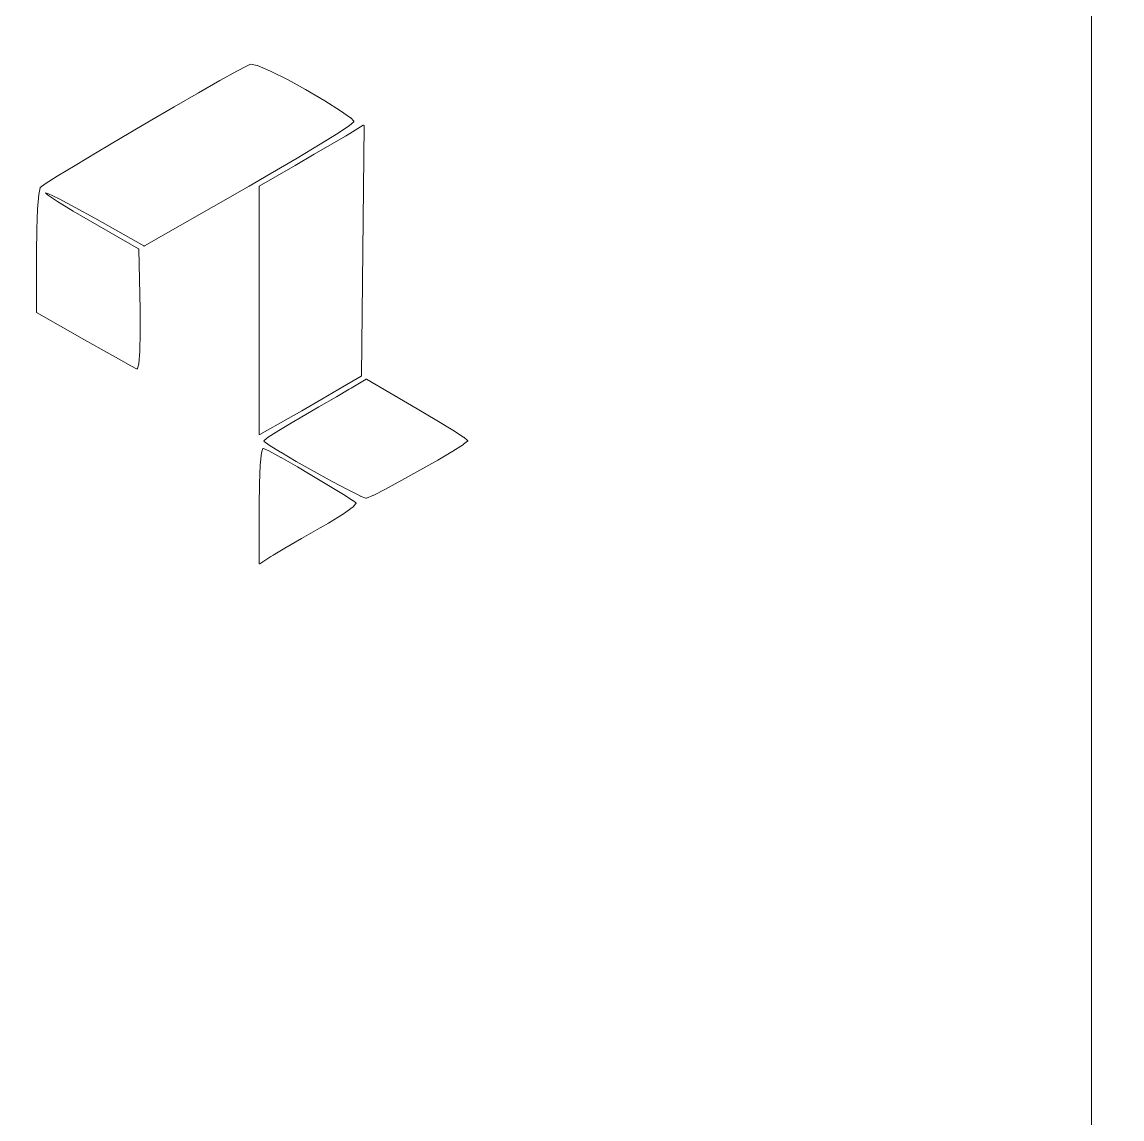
# Model space of a CAD drawing. Header units: millimetres. Extents: x -5 to 795, y -5 to 389.
# Drawn here: x 370.9 to 424, y 47.9 to 100.9 of the extents above; entities that cross this region are included whole.
import ezdxf

# ---------------------------------------------------------------- set-up
doc = ezdxf.new("R2010")
doc.units = ezdxf.units.MM
doc.header["$MEASUREMENT"] = 0
doc.layers.add('Cutting lines', color=5, linetype='Continuous', lineweight=0)
doc.layers.add('Line engraving', color=1, linetype='Continuous', lineweight=0)

msp = doc.modelspace()

# ---------------------------------------------------------------- linework, layer by layer
at = {"layer": 'Cutting lines', "lineweight": 0}
msp.add_lwpolyline([(426.526, 114.849), (459.936, 130.427, 0.414222), (463.322, 139.73), (437.357, 195.411, 0.414191), (428.055, 198.797), (348.487, 161.702, -0.109498), (345.529, 161.046), (268.397, 161.046, 0.414214), (261.397, 154.046), (261.397, 19.716, 0.414214), (268.397, 12.716), (270.455, 12.716), (306.156, 12.716), (376.035, 12.716), (411.944, 12.717), (415.484, 12.717, 0.414214), (422.484, 19.717), (422.484, 108.505, -0.291482)], format="xyb", close=True, dxfattribs=at)
at = {"layer": 'Line engraving', "linetype": 'Continuous'}
for p, q in [((381.235, 98.484), (381.764, 98.762)), ((381.764, 98.762), (381.895, 98.822)), ((381.764, 98.762), (381.764, 98.762)), ((381.764, 98.762), (381.764, 98.762)), ((381.895, 98.822), (381.899, 98.822)), ((381.899, 98.822), (381.899, 98.823)), ((381.899, 98.823), (381.904, 98.823)), ((381.904, 98.823), (381.904, 98.823)), ((381.904, 98.823), (381.908, 98.823)), ((381.908, 98.823), (381.908, 98.823)), ((381.908, 98.823), (382.229, 98.757)), ((382.229, 98.757), (382.234, 98.756)), ((382.234, 98.756), (382.234, 98.756)), ((382.234, 98.756), (382.868, 98.489)), ((380.418, 98.031), (381.235, 98.484)), ((381.235, 98.484), (381.235, 98.484)), ((381.235, 98.484), (381.235, 98.484)), ((382.868, 98.489), (382.868, 98.488)), ((382.868, 98.488), (382.868, 98.488)), ((382.868, 98.488), (383.723, 98.064)), ((379.386, 97.445), (380.418, 98.031)), ((380.418, 98.031), (380.418, 98.031)), ((380.418, 98.031), (380.418, 98.031)), ((383.723, 98.064), (383.723, 98.064)), ((383.723, 98.064), (383.723, 98.064)), ((383.723, 98.064), (384.553, 97.608)), ((378.209, 96.765), (379.386, 97.445)), ((379.386, 97.445), (379.386, 97.445)), ((379.386, 97.445), (379.386, 97.445)), ((384.553, 97.608), (384.553, 97.608)), ((384.553, 97.608), (384.553, 97.608)), ((384.553, 97.608), (385.483, 97.06)), ((376.953, 96.034), (378.209, 96.765)), ((378.209, 96.765), (378.209, 96.765)), ((378.209, 96.765), (378.209, 96.765)), ((385.483, 97.06), (385.483, 97.06)), ((385.483, 97.06), (385.483, 97.06)), ((385.483, 97.06), (386.237, 96.583)), ((386.237, 96.583), (386.241, 96.583)), ((386.241, 96.583), (386.241, 96.583)), ((386.241, 96.583), (386.732, 96.233)), ((386.732, 96.233), (386.736, 96.231)), ((386.736, 96.231), (386.736, 96.23)), ((386.736, 96.23), (386.888, 96.071)), ((375.696, 95.293), (376.953, 96.034)), ((376.953, 96.034), (376.953, 96.034)), ((376.953, 96.034), (376.953, 96.034)), ((386.685, 95.868), (386.127, 95.498)), ((386.567, 95.409), (387.345, 95.877)), ((386.884, 96.041), (386.685, 95.87)), ((386.685, 95.87), (386.685, 95.869)), ((386.685, 95.869), (386.685, 95.868)), ((386.888, 96.042), (386.884, 96.041)), ((386.888, 96.071), (386.888, 96.069)), ((386.888, 96.069), (386.888, 96.067)), ((386.888, 96.067), (386.888, 96.066)), ((386.888, 96.066), (386.893, 96.065)), ((386.893, 96.048), (386.888, 96.046)), ((386.888, 96.046), (386.888, 96.045)), ((386.888, 96.045), (386.888, 96.044)), ((386.888, 96.044), (386.888, 96.042)), ((386.893, 96.065), (386.893, 96.063)), ((386.893, 96.063), (386.893, 96.061)), ((386.893, 96.061), (386.893, 96.059)), ((386.893, 96.059), (386.893, 96.058)), ((386.893, 96.058), (386.893, 96.055)), ((386.893, 96.055), (386.893, 96.053)), ((386.893, 96.053), (386.893, 96.052)), ((386.893, 96.052), (386.893, 96.051)), ((386.893, 96.051), (386.893, 96.048)), ((387.379, 95.858), (387.252, 83.786)), ((387.345, 95.877), (387.35, 95.878)), ((387.345, 95.877), (387.345, 95.877)), ((387.345, 95.877), (387.345, 95.877)), ((387.35, 95.878), (387.354, 95.879)), ((387.354, 95.879), (387.354, 95.879)), ((387.354, 95.879), (387.354, 95.879)), ((387.354, 95.879), (387.358, 95.879)), ((387.358, 95.879), (387.362, 95.879)), ((387.362, 95.879), (387.362, 95.879)), ((387.362, 95.879), (387.362, 95.879)), ((387.362, 95.879), (387.366, 95.878)), ((387.366, 95.878), (387.366, 95.877)), ((387.366, 95.877), (387.366, 95.877)), ((387.366, 95.877), (387.366, 95.877)), ((387.366, 95.877), (387.371, 95.875)), ((387.371, 95.875), (387.375, 95.873)), ((387.375, 95.873), (387.375, 95.872)), ((387.375, 95.872), (387.375, 95.872)), ((387.375, 95.872), (387.375, 95.869)), ((387.375, 95.869), (387.379, 95.866)), ((387.379, 95.866), (387.379, 95.866)), ((387.379, 95.866), (387.379, 95.865)), ((387.379, 95.865), (387.379, 95.862)), ((387.379, 95.862), (387.379, 95.859)), ((387.379, 95.859), (387.379, 95.859)), ((387.379, 95.859), (387.379, 95.858)), ((374.498, 94.583), (375.696, 95.293)), ((375.696, 95.293), (375.696, 95.293)), ((375.696, 95.293), (375.696, 95.293)), ((386.127, 95.498), (385.263, 94.962)), ((385.839, 94.981), (386.482, 95.359)), ((386.127, 95.498), (386.127, 95.498)), ((386.127, 95.498), (386.127, 95.498)), ((386.482, 95.36), (386.567, 95.409)), ((386.482, 95.359), (386.482, 95.36)), ((386.567, 95.409), (386.567, 95.409)), ((373.436, 93.944), (374.498, 94.582)), ((374.498, 94.582), (374.498, 94.583)), ((374.498, 94.582), (374.498, 94.582)), ((385.263, 94.962), (384.155, 94.296)), ((384.976, 94.477), (385.839, 94.981)), ((385.263, 94.962), (385.263, 94.962)), ((385.263, 94.962), (385.263, 94.962)), ((385.839, 94.981), (385.839, 94.981)), ((384.155, 94.296), (382.856, 93.535)), ((384.053, 93.943), (384.976, 94.477)), ((384.155, 94.296), (384.155, 94.296)), ((384.155, 94.296), (384.155, 94.296)), ((372.577, 93.419), (373.436, 93.944)), ((373.436, 93.944), (373.436, 93.944)), ((373.436, 93.944), (373.436, 93.944)), ((382.856, 93.535), (381.832, 92.943)), ((382.323, 92.946), (384.053, 93.943)), ((382.856, 93.535), (382.856, 93.535)), ((382.856, 93.535), (382.856, 93.535)), ((384.053, 93.943), (384.053, 93.943)), ((371.756, 92.872), (371.993, 93.047)), ((371.993, 93.048), (372.577, 93.419)), ((371.993, 93.047), (371.993, 93.048)), ((371.993, 93.047), (371.993, 93.047)), ((372.577, 93.419), (372.577, 93.419)), ((372.577, 93.419), (372.577, 93.419)), ((381.832, 92.943), (376.779, 90.054)), ((381.832, 92.943), (381.832, 92.943)), ((381.832, 92.943), (381.832, 92.943)), ((382.314, 92.937), (382.318, 92.941)), ((382.314, 92.935), (382.314, 92.937)), ((382.314, 92.93), (382.314, 92.935)), ((382.314, 92.935), (382.314, 92.935)), ((382.314, 92.935), (382.314, 92.935)), ((382.314, 92.928), (382.314, 92.93)), ((382.314, 80.971), (382.314, 92.928)), ((382.318, 92.942), (382.323, 92.944)), ((382.318, 92.941), (382.318, 92.942)), ((382.318, 92.941), (382.318, 92.941)), ((382.323, 92.944), (382.323, 92.946)), ((371.621, 91.835), (371.68, 92.534)), ((371.68, 92.537), (371.748, 92.859)), ((371.68, 92.535), (371.68, 92.537)), ((371.68, 92.534), (371.68, 92.535)), ((371.748, 92.863), (371.752, 92.866)), ((371.748, 92.86), (371.748, 92.863)), ((371.748, 92.859), (371.748, 92.86)), ((371.748, 92.859), (371.748, 92.859)), ((371.752, 92.869), (371.756, 92.871)), ((371.752, 92.866), (371.752, 92.869)), ((371.752, 92.866), (371.752, 92.866)), ((371.752, 92.866), (371.752, 92.866)), ((371.756, 92.871), (371.756, 92.872)), ((371.756, 92.871), (371.756, 92.871)), ((372.125, 92.582), (372.01, 92.616)), ((372.01, 92.616), (372.103, 92.528)), ((372.103, 92.528), (372.594, 92.199)), ((372.662, 92.329), (372.125, 92.582)), ((371.583, 90.863), (371.621, 91.834)), ((371.621, 91.834), (371.621, 91.835)), ((371.621, 91.834), (371.621, 91.834)), ((372.594, 92.199), (373.343, 91.736)), ((373.445, 91.918), (372.662, 92.329)), ((374.388, 91.395), (373.445, 91.918)), ((373.343, 91.736), (374.173, 91.253)), ((376.758, 90.054), (374.388, 91.395)), ((371.566, 89.724), (371.583, 90.863)), ((371.583, 90.863), (371.583, 90.863)), ((371.583, 90.863), (371.583, 90.863)), ((374.173, 91.253), (376.491, 89.922)), ((371.566, 86.858), (371.566, 89.724)), ((371.566, 89.724), (371.566, 89.724)), ((371.566, 89.724), (371.566, 89.724)), ((376.491, 89.922), (376.496, 89.92)), ((376.496, 89.92), (376.496, 89.918)), ((376.496, 89.918), (376.496, 89.918)), ((376.496, 89.918), (376.5, 89.918)), ((376.5, 89.918), (376.5, 89.914)), ((376.5, 89.914), (376.5, 89.912)), ((376.5, 89.912), (376.5, 89.911)), ((376.5, 89.911), (376.5, 89.911)), ((376.5, 89.911), (376.504, 89.908)), ((376.504, 89.908), (376.504, 89.905)), ((376.504, 89.905), (376.572, 86.986)), ((376.762, 90.053), (376.758, 90.054)), ((376.767, 90.051), (376.762, 90.053)), ((376.771, 90.051), (376.767, 90.051)), ((376.767, 90.051), (376.767, 90.051)), ((376.767, 90.051), (376.767, 90.051)), ((376.775, 90.053), (376.771, 90.051)), ((376.771, 90.051), (376.771, 90.051)), ((376.771, 90.051), (376.771, 90.051)), ((376.771, 90.051), (376.771, 90.051)), ((376.779, 90.054), (376.775, 90.053)), ((371.566, 86.854), (371.566, 86.858)), ((371.566, 86.858), (371.566, 86.858)), ((371.566, 86.858), (371.566, 86.858)), ((371.566, 86.851), (371.566, 86.854)), ((371.566, 86.847), (371.566, 86.851)), ((371.566, 86.851), (371.566, 86.851)), ((371.566, 86.851), (371.566, 86.851)), ((371.57, 86.844), (371.566, 86.847)), ((371.57, 86.842), (371.57, 86.844)), ((371.57, 86.844), (371.57, 86.844)), ((371.57, 86.844), (371.57, 86.844)), ((371.574, 86.84), (371.57, 86.842)), ((373.889, 85.526), (371.574, 86.84)), ((371.574, 86.84), (371.574, 86.84)), ((371.574, 86.84), (371.574, 86.84)), ((376.572, 86.986), (376.572, 86.986)), ((376.572, 86.986), (376.572, 86.985)), ((376.572, 86.985), (376.58, 85.878)), ((374.702, 85.069), (373.889, 85.526)), ((373.889, 85.526), (373.889, 85.526)), ((373.889, 85.526), (373.889, 85.526)), ((376.58, 85.877), (376.559, 84.976)), ((376.58, 85.878), (376.58, 85.877)), ((376.58, 85.877), (376.58, 85.877)), ((374.702, 85.068), (374.702, 85.069)), ((374.702, 85.069), (374.702, 85.069)), ((375.527, 84.605), (374.702, 85.068)), ((376.559, 84.975), (376.513, 84.369)), ((376.559, 84.976), (376.559, 84.976)), ((376.559, 84.976), (376.559, 84.975)), ((375.531, 84.605), (375.527, 84.605)), ((375.527, 84.605), (375.527, 84.605)), ((376.128, 84.275), (375.531, 84.605)), ((376.407, 84.13), (376.128, 84.275)), ((376.128, 84.275), (376.128, 84.275)), ((376.128, 84.275), (376.128, 84.275)), ((376.411, 84.129), (376.407, 84.13)), ((376.411, 84.128), (376.411, 84.129)), ((376.42, 84.126), (376.411, 84.128)), ((376.42, 84.126), (376.42, 84.126)), ((376.424, 84.126), (376.42, 84.126)), ((376.42, 84.126), (376.42, 84.126)), ((376.428, 84.126), (376.424, 84.126)), ((376.432, 84.129), (376.428, 84.128)), ((376.428, 84.128), (376.428, 84.127)), ((376.428, 84.127), (376.428, 84.127)), ((376.428, 84.127), (376.428, 84.126)), ((376.436, 84.131), (376.432, 84.129)), ((376.432, 84.129), (376.432, 84.129)), ((376.432, 84.129), (376.432, 84.129)), ((376.441, 84.134), (376.436, 84.134)), ((376.436, 84.134), (376.436, 84.131)), ((376.513, 84.364), (376.441, 84.141)), ((376.441, 84.141), (376.441, 84.14)), ((376.441, 84.14), (376.441, 84.14)), ((376.441, 84.14), (376.441, 84.137)), ((376.441, 84.137), (376.441, 84.134)), ((376.441, 84.134), (376.441, 84.134)), ((376.513, 84.369), (376.513, 84.367)), ((376.513, 84.367), (376.513, 84.364)), ((387.24, 83.768), (386.165, 83.141)), ((386.753, 83.194), (387.476, 83.629)), ((387.244, 83.77), (387.24, 83.768)), ((387.248, 83.772), (387.244, 83.772)), ((387.244, 83.772), (387.244, 83.77)), ((387.252, 83.782), (387.248, 83.779)), ((387.248, 83.779), (387.248, 83.779)), ((387.248, 83.779), (387.248, 83.779)), ((387.248, 83.779), (387.248, 83.775)), ((387.248, 83.775), (387.248, 83.773)), ((387.248, 83.773), (387.248, 83.772)), ((387.252, 83.786), (387.252, 83.782)), ((387.476, 83.629), (387.481, 83.63)), ((387.476, 83.629), (387.476, 83.629)), ((387.476, 83.629), (387.476, 83.629)), ((387.481, 83.63), (387.485, 83.632)), ((387.485, 83.632), (387.485, 83.632)), ((387.485, 83.632), (387.485, 83.632)), ((387.485, 83.632), (387.489, 83.632)), ((387.489, 83.632), (387.493, 83.632)), ((387.493, 83.632), (387.493, 83.632)), ((387.493, 83.632), (387.493, 83.632)), ((387.493, 83.632), (387.493, 83.63)), ((387.493, 83.63), (387.498, 83.629)), ((387.498, 83.629), (387.498, 83.629)), ((387.498, 83.629), (387.498, 83.629)), ((387.498, 83.629), (389.939, 82.202)), ((386.165, 83.141), (385.348, 82.667)), ((386.05, 82.781), (386.668, 83.145)), ((386.165, 83.141), (386.165, 83.141)), ((386.165, 83.141), (386.165, 83.141)), ((386.668, 83.145), (386.753, 83.194)), ((384.294, 81.762), (385.204, 82.29)), ((385.348, 82.667), (384.371, 82.106)), ((385.204, 82.29), (386.05, 82.781)), ((385.204, 82.29), (385.204, 82.29)), ((385.348, 82.667), (385.348, 82.667)), ((385.348, 82.667), (385.348, 82.667)), ((384.371, 82.106), (383.719, 81.733)), ((383.998, 81.592), (384.294, 81.762)), ((384.294, 81.762), (384.294, 81.762)), ((384.294, 81.762), (384.294, 81.762)), ((384.371, 82.106), (384.371, 82.106)), ((384.371, 82.106), (384.371, 82.106)), ((389.939, 82.202), (389.939, 82.202)), ((389.939, 82.202), (389.939, 82.202)), ((389.939, 82.202), (390.887, 81.638)), ((383.719, 81.733), (382.344, 80.953)), ((383.266, 81.151), (383.998, 81.591)), ((383.719, 81.733), (383.719, 81.733)), ((383.719, 81.733), (383.719, 81.733)), ((383.998, 81.591), (383.998, 81.592)), ((383.998, 81.591), (383.998, 81.591)), ((390.887, 81.638), (390.887, 81.638)), ((390.887, 81.638), (390.887, 81.638)), ((390.887, 81.638), (391.666, 81.162)), ((382.314, 80.967), (382.314, 80.971)), ((382.314, 80.964), (382.314, 80.967)), ((382.314, 80.96), (382.314, 80.964)), ((382.314, 80.964), (382.314, 80.964)), ((382.314, 80.964), (382.314, 80.964)), ((382.318, 80.957), (382.314, 80.96)), ((382.318, 80.955), (382.318, 80.957)), ((382.318, 80.957), (382.318, 80.957)), ((382.318, 80.957), (382.318, 80.957)), ((382.323, 80.953), (382.318, 80.955)), ((382.327, 80.952), (382.323, 80.953)), ((382.323, 80.953), (382.323, 80.953)), ((382.323, 80.953), (382.323, 80.953)), ((382.331, 80.95), (382.327, 80.952)), ((382.335, 80.95), (382.331, 80.95)), ((382.331, 80.95), (382.331, 80.95)), ((382.331, 80.95), (382.331, 80.95)), ((382.339, 80.952), (382.335, 80.95)), ((382.335, 80.95), (382.335, 80.95)), ((382.335, 80.95), (382.335, 80.95)), ((382.335, 80.95), (382.335, 80.95)), ((382.344, 80.953), (382.339, 80.952)), ((382.559, 80.667), (382.75, 80.822)), ((382.75, 80.822), (382.754, 80.823)), ((382.75, 80.822), (382.75, 80.822)), ((382.754, 80.823), (383.266, 81.15)), ((383.266, 81.15), (383.266, 81.151)), ((383.266, 81.151), (383.266, 81.151)), ((391.666, 81.162), (391.666, 81.161)), ((391.666, 81.161), (391.666, 81.161)), ((391.666, 81.161), (392.186, 80.823)), ((392.186, 80.823), (392.186, 80.822)), ((392.186, 80.822), (392.19, 80.822)), ((392.19, 80.822), (392.377, 80.673)), ((382.424, 80.077), (382.492, 80.277)), ((382.492, 80.277), (382.496, 80.279)), ((382.496, 80.283), (382.5, 80.285)), ((382.496, 80.282), (382.496, 80.283)), ((382.496, 80.283), (382.496, 80.283)), ((382.496, 80.279), (382.496, 80.282)), ((382.5, 80.288), (382.504, 80.289)), ((382.5, 80.287), (382.5, 80.288)), ((382.5, 80.285), (382.5, 80.287)), ((382.5, 80.287), (382.5, 80.287)), ((382.504, 80.289), (382.509, 80.29)), ((382.509, 80.29), (382.509, 80.291)), ((382.509, 80.291), (382.513, 80.291)), ((382.509, 80.29), (382.509, 80.29)), ((382.513, 80.291), (382.513, 80.291)), ((382.513, 80.291), (382.513, 80.291)), ((382.513, 80.291), (382.517, 80.291)), ((382.517, 80.291), (382.517, 80.29)), ((382.517, 80.29), (382.521, 80.289)), ((382.521, 80.289), (382.792, 80.166)), ((382.551, 80.657), (382.555, 80.66)), ((382.551, 80.656), (382.551, 80.657)), ((382.551, 80.655), (382.551, 80.656)), ((382.551, 80.652), (382.551, 80.655)), ((382.551, 80.65), (382.551, 80.652)), ((382.551, 80.649), (382.551, 80.65)), ((382.551, 80.648), (382.551, 80.649)), ((382.551, 80.645), (382.551, 80.648)), ((382.551, 80.643), (382.551, 80.645)), ((382.555, 80.634), (382.551, 80.643)), ((382.555, 80.665), (382.559, 80.667)), ((382.555, 80.664), (382.555, 80.665)), ((382.555, 80.662), (382.555, 80.664)), ((382.555, 80.66), (382.555, 80.662)), ((382.555, 80.662), (382.555, 80.662)), ((382.559, 80.632), (382.555, 80.634)), ((382.559, 80.63), (382.559, 80.632)), ((382.559, 80.629), (382.559, 80.63)), ((382.559, 80.628), (382.559, 80.629)), ((382.564, 80.627), (382.559, 80.628)), ((382.564, 80.625), (382.564, 80.627)), ((382.805, 80.446), (382.564, 80.625)), ((382.792, 80.166), (382.792, 80.165)), ((382.792, 80.165), (382.792, 80.165)), ((382.792, 80.165), (383.372, 79.848)), ((382.805, 80.445), (382.805, 80.446)), ((382.809, 80.445), (382.805, 80.445)), ((383.355, 80.105), (382.809, 80.445)), ((391.666, 80.16), (390.934, 79.726)), ((392.182, 80.483), (391.666, 80.16)), ((391.666, 80.16), (391.666, 80.16)), ((391.666, 80.16), (391.666, 80.16)), ((392.186, 80.484), (392.182, 80.484)), ((392.182, 80.484), (392.182, 80.483)), ((392.377, 80.64), (392.186, 80.484)), ((392.377, 80.673), (392.377, 80.672)), ((392.377, 80.672), (392.381, 80.672)), ((392.381, 80.64), (392.377, 80.64)), ((392.377, 80.64), (392.377, 80.64)), ((392.381, 80.672), (392.381, 80.669)), ((392.381, 80.669), (392.385, 80.667)), ((392.385, 80.645), (392.381, 80.643)), ((392.381, 80.643), (392.381, 80.64)), ((392.385, 80.667), (392.385, 80.667)), ((392.385, 80.667), (392.385, 80.666)), ((392.385, 80.666), (392.385, 80.663)), ((392.385, 80.663), (392.385, 80.66)), ((392.385, 80.66), (392.385, 80.66)), ((392.385, 80.66), (392.385, 80.659)), ((392.385, 80.659), (392.385, 80.656)), ((392.385, 80.656), (392.385, 80.653)), ((392.385, 80.653), (392.385, 80.652)), ((392.385, 80.652), (392.385, 80.652)), ((392.385, 80.652), (392.385, 80.649)), ((392.385, 80.649), (392.385, 80.646)), ((392.385, 80.646), (392.385, 80.646)), ((392.385, 80.646), (392.385, 80.645)), ((382.365, 79.485), (382.424, 80.072)), ((382.424, 80.074), (382.424, 80.077)), ((382.424, 80.072), (382.424, 80.074)), ((383.359, 80.105), (383.355, 80.105)), ((384.112, 79.662), (383.359, 80.105)), ((383.359, 80.105), (383.359, 80.105)), ((383.372, 79.848), (383.372, 79.848)), ((383.372, 79.848), (383.376, 79.848)), ((383.376, 79.848), (384.172, 79.391)), ((384.976, 79.173), (384.112, 79.662)), ((384.112, 79.662), (384.112, 79.662)), ((384.112, 79.662), (384.112, 79.662)), ((390.934, 79.726), (390.079, 79.239)), ((390.934, 79.726), (390.934, 79.726)), ((390.934, 79.726), (390.934, 79.726)), ((382.327, 78.601), (382.365, 79.484)), ((382.365, 79.484), (382.365, 79.485)), ((382.365, 79.484), (382.365, 79.484)), ((384.172, 79.391), (384.172, 79.391)), ((384.172, 79.391), (384.172, 79.391)), ((384.172, 79.391), (384.781, 79.034)), ((385.843, 78.694), (384.976, 79.173)), ((384.976, 79.173), (384.976, 79.173)), ((384.976, 79.173), (384.976, 79.173)), ((390.079, 79.239), (389.207, 78.754)), ((390.079, 79.239), (390.079, 79.239)), ((390.079, 79.239), (390.079, 79.239)), ((382.314, 77.516), (382.327, 78.6)), ((382.327, 78.6), (382.327, 78.601)), ((382.327, 78.601), (382.327, 78.601)), ((384.781, 79.034), (384.781, 79.034)), ((384.781, 79.034), (384.781, 79.034)), ((384.781, 79.034), (385.665, 78.502)), ((385.843, 78.693), (385.843, 78.694)), ((386.613, 78.281), (385.843, 78.693)), ((385.843, 78.693), (385.843, 78.693)), ((389.207, 78.754), (388.416, 78.328)), ((389.207, 78.754), (389.207, 78.754)), ((389.207, 78.754), (389.207, 78.754)), ((385.665, 78.502), (385.665, 78.502)), ((385.665, 78.502), (385.665, 78.502)), ((385.665, 78.502), (386.389, 78.057)), ((386.389, 78.057), (386.389, 78.057)), ((386.389, 78.057), (386.393, 78.057)), ((386.393, 78.057), (386.859, 77.756)), ((387.185, 77.991), (386.613, 78.281)), ((386.613, 78.281), (386.613, 78.281)), ((386.613, 78.281), (386.613, 78.281)), ((388.416, 78.328), (387.815, 78.02)), ((388.416, 78.328), (388.416, 78.328)), ((388.416, 78.328), (388.416, 78.328)), ((382.314, 74.741), (382.314, 77.516)), ((382.314, 77.516), (382.314, 77.516)), ((382.314, 77.516), (382.314, 77.516)), ((386.99, 77.634), (386.854, 77.466)), ((386.859, 77.756), (386.863, 77.756)), ((386.863, 77.756), (386.863, 77.755)), ((386.863, 77.755), (386.986, 77.664)), ((386.986, 77.664), (386.99, 77.663)), ((386.99, 77.663), (386.99, 77.661)), ((386.99, 77.661), (386.99, 77.66)), ((386.99, 77.66), (386.99, 77.659)), ((386.99, 77.659), (386.994, 77.657)), ((386.994, 77.638), (386.99, 77.636)), ((386.99, 77.636), (386.99, 77.634)), ((386.994, 77.657), (386.994, 77.655)), ((386.994, 77.655), (386.994, 77.653)), ((386.994, 77.653), (386.994, 77.652)), ((386.994, 77.652), (386.994, 77.65)), ((386.994, 77.65), (386.994, 77.648)), ((386.994, 77.648), (386.994, 77.646)), ((386.994, 77.646), (386.994, 77.645)), ((386.994, 77.645), (386.994, 77.643)), ((386.994, 77.643), (386.994, 77.64)), ((386.994, 77.64), (386.994, 77.639)), ((386.994, 77.639), (386.994, 77.638)), ((387.189, 77.99), (387.185, 77.991)), ((387.185, 77.991), (387.185, 77.991)), ((387.46, 77.882), (387.189, 77.99)), ((387.464, 77.881), (387.46, 77.882)), ((387.468, 77.88), (387.464, 77.881)), ((387.464, 77.881), (387.464, 77.881)), ((387.472, 77.88), (387.468, 77.88)), ((387.468, 77.88), (387.468, 77.88)), ((387.468, 77.88), (387.468, 77.88)), ((387.485, 77.882), (387.472, 77.88)), ((387.489, 77.883), (387.485, 77.882)), ((387.493, 77.884), (387.489, 77.883)), ((387.811, 78.019), (387.493, 77.884)), ((387.815, 78.02), (387.811, 78.019)), ((387.811, 78.019), (387.811, 78.019)), ((386.381, 77.126), (385.665, 76.682)), ((386.85, 77.463), (386.381, 77.127)), ((386.381, 77.127), (386.381, 77.127)), ((386.381, 77.127), (386.381, 77.126)), ((386.854, 77.465), (386.85, 77.463)), ((386.854, 77.466), (386.854, 77.465)), ((385.263, 76.452), (384.362, 75.938)), ((385.661, 76.682), (385.263, 76.452)), ((385.263, 76.452), (385.263, 76.452)), ((385.263, 76.452), (385.263, 76.452)), ((385.665, 76.682), (385.661, 76.682)), ((385.661, 76.682), (385.661, 76.682)), ((384.362, 75.938), (383.562, 75.473)), ((383.562, 75.473), (382.995, 75.138)), ((382.881, 75.067), (382.344, 74.724)), ((382.995, 75.138), (382.881, 75.067)), ((382.314, 74.737), (382.314, 74.741)), ((382.314, 74.741), (382.314, 74.741)), ((382.314, 74.741), (382.314, 74.741)), ((382.314, 74.734), (382.314, 74.737)), ((382.314, 74.733), (382.314, 74.734)), ((382.314, 74.734), (382.314, 74.734)), ((382.314, 74.73), (382.314, 74.733)), ((382.318, 74.728), (382.314, 74.73)), ((382.318, 74.727), (382.318, 74.728)), ((382.318, 74.725), (382.318, 74.727)), ((382.318, 74.727), (382.318, 74.727)), ((382.323, 74.723), (382.318, 74.725)), ((382.323, 74.722), (382.323, 74.723)), ((382.323, 74.723), (382.323, 74.723)), ((382.327, 74.721), (382.323, 74.722)), ((382.331, 74.721), (382.327, 74.721)), ((382.331, 74.721), (382.331, 74.721)), ((382.335, 74.721), (382.331, 74.72)), ((382.331, 74.72), (382.331, 74.721)), ((382.339, 74.721), (382.335, 74.721)), ((382.335, 74.721), (382.335, 74.721)), ((382.344, 74.723), (382.339, 74.722)), ((382.339, 74.722), (382.339, 74.721)), ((382.339, 74.721), (382.339, 74.721)), ((382.344, 74.724), (382.344, 74.723)), ((382.344, 74.723), (382.344, 74.723))]:
    msp.add_line(p, q, dxfattribs=at)

doc.saveas('drawing.dxf')
